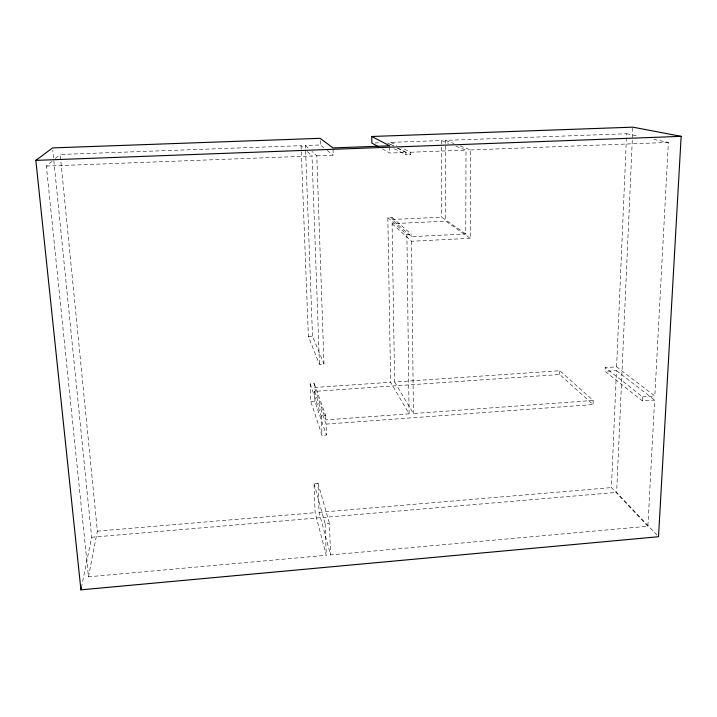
<?xml version="1.0" encoding="UTF-8"?>
<svg xmlns="http://www.w3.org/2000/svg" width="717" height="717" viewBox="0 0 717 717"><rect width="100%" height="100%" fill="white"/><g stroke="black" fill="none" stroke-linecap="round" stroke-linejoin="round"><path stroke-width="0.54" stroke-dasharray="3.58 2.69" d="M460.171 145.963L470.594 149.952L470.235 238.322L445.759 221.15L392.1 223.686L394.61 382.009L559.807 370.725L593.192 400.462L593.04 404.558L559.699 374.507L314.557 391.374L326.047 424.106L326.423 435.04L321.987 435.371L310.873 401.744L310.192 383.855L314.27 383.586L314.413 387.485L325.894 419.884L409.084 413.843L390.622 382.278L387.834 217.583L392.002 217.385L392.038 219.492L411.495 236.664L465.763 233.993L466.005 150.131L455.752 146.125M559.699 374.507L559.807 370.725M52.054 161.307L46.363 166.084L88.46 576.8L326.262 555.299L315.122 512.682L314.01 483.491L317.972 483.168L319.065 512.35L330.555 554.913L647.863 526.233L654.612 400.059L642.378 400.946L605.166 371.379L605.309 367.615L616.602 366.844L654.827 395.99L668.378 142.432L651.242 138.874M647.863 526.233L611.422 487.596L616.441 370.599L605.166 371.379M616.602 366.844L626.604 133.747L445.58 140.371L445.759 221.15M656.987 535.115L616.638 492.409L632.86 127.16M642.378 400.946L642.584 396.877L605.309 367.615M88.46 576.8L97.36 531.127L60.174 154.487L301.068 145.668L304.196 148.616M81.379 587.644L91.668 537.239L52.771 150.131M55.299 158.582L60.174 154.487M97.36 531.127L315.122 512.682M319.065 512.35L611.422 487.596M91.668 537.239L616.638 492.409M314.01 483.491L325.142 523.804L329.47 523.428L330.555 554.913M326.047 424.106L593.04 404.558M310.192 383.855L321.297 415.977L325.751 415.654L325.894 419.884M394.61 382.009L413.431 413.53L593.192 400.462M642.584 396.877L654.827 395.99M310.873 401.744L314.933 401.457L326.423 435.04M314.413 387.485L390.622 382.278M301.068 145.668L308.373 336.398L319.459 364.415L323.976 364.119L316.797 155.804L311.913 151.386M308.373 336.398L312.504 336.139L323.976 364.119M392.1 223.686L411.54 241.244L470.235 238.322M387.834 217.583L406.906 234.584L411.468 234.36L411.495 236.664M392.038 219.492L441.645 217.17L465.763 233.993M46.363 166.084L312.02 155.983L319.459 364.415M316.797 155.804L333.217 155.177L333.029 148.948M382.251 148.831L389.797 153.026L405.912 152.416L405.939 154.809L410.59 154.63L410.572 152.237L401.672 147.801M410.572 152.237L466.005 150.131M470.594 149.952L668.378 142.432M312.504 336.139L305.406 145.506L320.347 144.959L323.779 147.684M375.027 142.961L380.27 142.764M393.803 146.071L390.846 144.565L390.81 142.378L441.394 140.523L448.573 143.328M626.604 133.747L638.39 136.194M445.58 140.371L453.915 143.57M390.81 142.378L396.734 145.336M397.756 148.087L410.59 154.63M387.53 143.033L393.337 145.99M397.2 147.971L405.912 152.416M394.332 148.76L405.939 154.809M616.441 370.599L654.612 400.059M327.212 150.409L333.217 155.177M392.002 217.385L411.468 234.36M305.406 145.506L308.66 148.446M307.324 151.565L312.02 155.983M314.27 383.586L325.751 415.654M317.972 483.168L329.47 523.428M314.557 391.374L314.933 401.457M321.297 415.977L321.987 435.371M325.142 523.804L326.262 555.299M320.203 140.55L320.347 144.959M389.698 146.842L389.797 153.026M406.906 234.584L409.084 413.843M411.54 241.244L413.431 413.53M441.394 140.523L441.412 146.08M441.412 147.191L441.645 217.17"/><path stroke-width="1.08" d="M371.747 136.49L632.86 127.16L681.15 136.347L658.511 536.728L80.931 589.84L35.85 160.375L52.547 147.908L320.132 138.336L333.002 147.908L389.681 145.811L371.747 136.49L371.881 143.068L378.477 146.743M80.931 589.84L81.379 587.644M35.85 160.375L681.15 136.347"/></g></svg>
